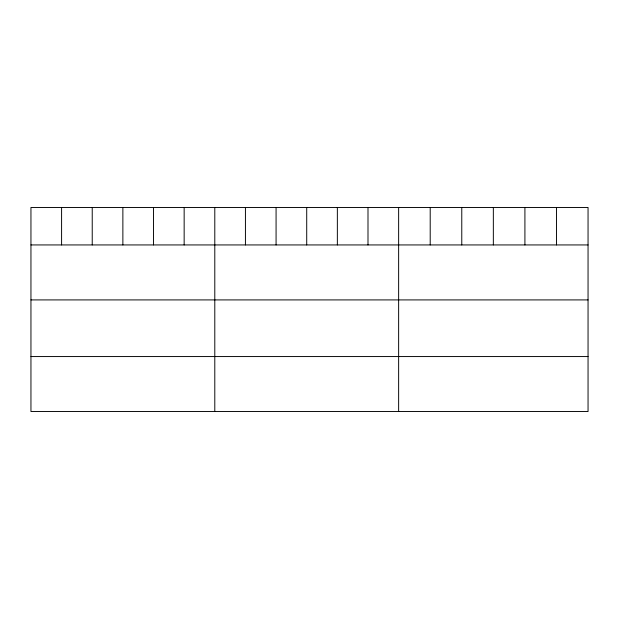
<?xml version="1.0" encoding="UTF-8"?>
<svg xmlns="http://www.w3.org/2000/svg" width="619" height="619" viewBox="0 0 619 619"><rect width="100%" height="100%" fill="white"/><g stroke="black" fill="none" stroke-linecap="round" stroke-linejoin="round"><path stroke-width="0.93" d="M588.05 244.938L588.05 411.534L30.95 411.534L30.95 207.466L588.05 207.466L588.05 244.938L30.95 244.938M30.95 299.913L588.05 299.913M30.95 356.559L588.05 356.559M556.481 207.466L556.481 244.938M524.912 207.466L524.912 244.938M493.343 207.466L493.343 244.938M461.774 207.466L461.774 244.938M430.205 207.466L430.205 244.938M398.636 207.466L398.636 411.534M367.996 207.466L367.996 244.938M337.355 207.466L337.355 244.938M306.714 207.466L306.714 244.938M276.074 207.466L276.074 244.938M245.434 207.466L245.434 244.938M214.793 207.466L214.793 411.534M184.153 207.466L184.153 244.938M153.512 207.466L153.512 244.938M122.872 207.466L122.872 244.938M92.231 207.466L92.231 244.938M61.59 207.466L61.59 244.938"/></g></svg>
